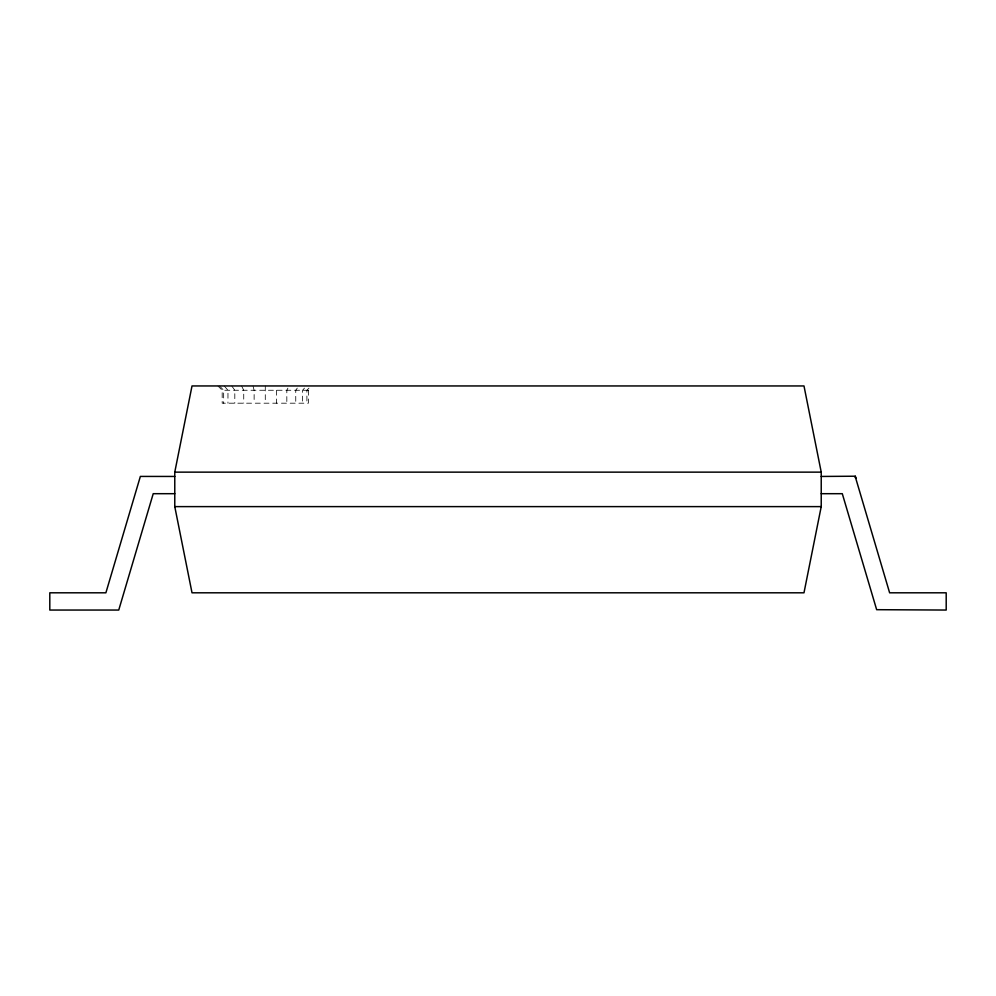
<?xml version="1.0" encoding="UTF-8"?>
<svg xmlns="http://www.w3.org/2000/svg" width="996" height="996" viewBox="0 0 996 996"><rect width="100%" height="100%" fill="white"/><g stroke="black" fill="none" stroke-linecap="round" stroke-linejoin="round"><path stroke-width="0.75" stroke-dasharray="4.98 3.74" d="M287.906 388.104L286.823 390.258L286.823 403.193M297.281 388.104L295.75 390.258L295.75 403.193M304.465 388.104L302.597 390.258L302.597 403.193M308.984 388.104L306.905 390.258L306.905 403.193M217.875 385.95L222.183 390.258L308.374 390.258L310.528 388.104M219.494 385.95L223.652 390.258L223.652 403.193M224.225 385.95L227.96 390.258L227.96 403.193M231.757 385.95L234.807 390.258L234.807 403.193M241.58 385.95L243.734 390.258L243.734 403.193M253.009 385.95L254.129 390.258L254.129 403.193M308.374 390.258L308.374 403.193L222.183 403.193L222.183 390.258M276.44 390.258L276.44 403.193M265.285 385.95L265.285 403.193"/><path stroke-width="1.49" d="M174.773 472.141L192.016 385.95L803.984 385.95L821.227 472.141L821.227 506.615L803.984 592.807L192.016 592.807L174.773 506.615L174.773 472.141L821.227 472.141M855.29 476.213L855.701 478.267L855.29 476.213L821.227 476.449M174.773 476.449L140.361 476.424L105.887 592.807L49.8 592.807L49.8 610.05L118.748 610.05L153.222 493.692L174.773 493.692M821.227 493.692L842.292 493.692L876.654 609.689L946.2 610.05L946.2 592.807L889.627 592.807L855.415 477.159M174.773 506.615L821.227 506.615"/></g></svg>
